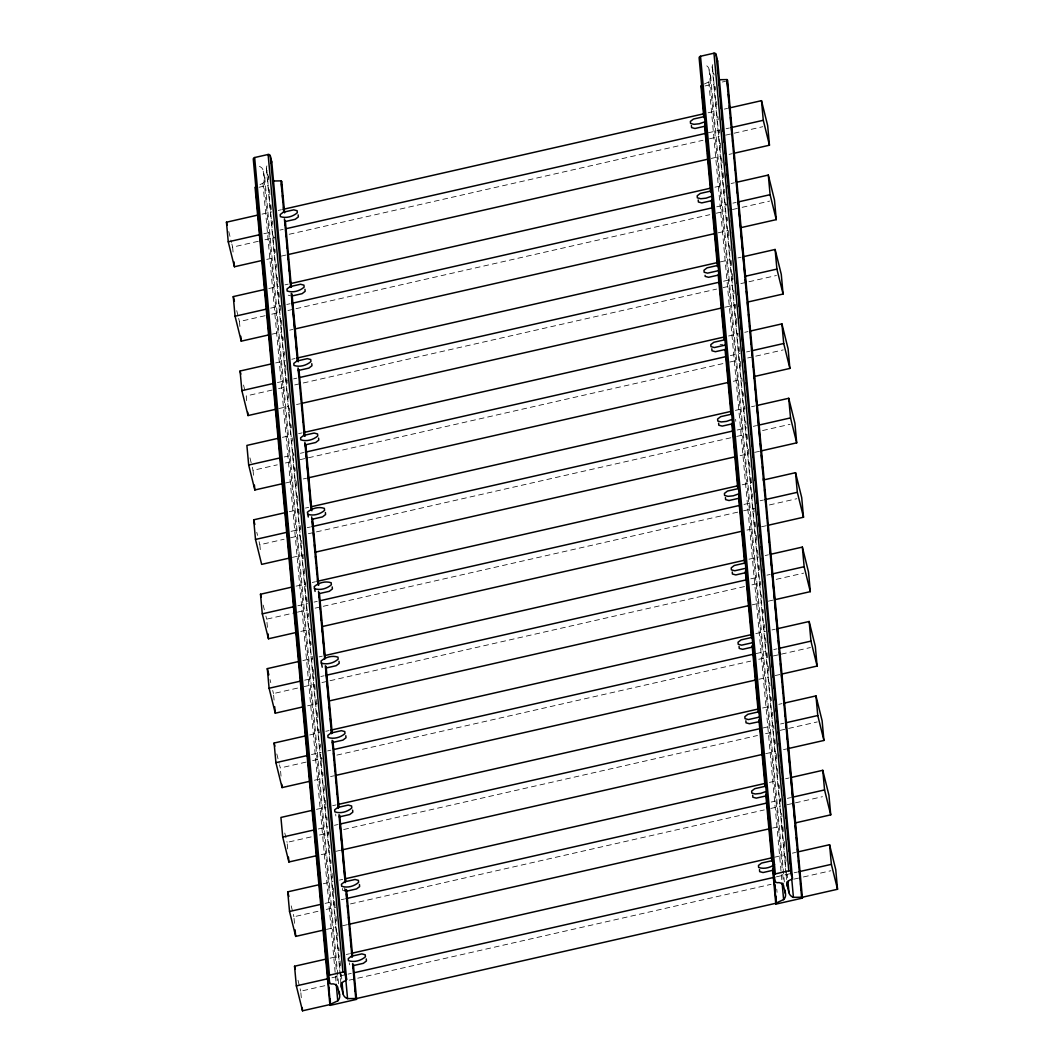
<?xml version="1.0" encoding="UTF-8"?>
<svg xmlns="http://www.w3.org/2000/svg" width="1064" height="1064" viewBox="0 0 1064 1064"><rect width="100%" height="100%" fill="white"/><g stroke="black" fill="none" stroke-linecap="round" stroke-linejoin="round"><path stroke-width="0.75" stroke-dasharray="5 3.75" d="M259.975 184.591L262.928 183.234A7.036 6.57 -5.2 0 0 264.723 177.169L263.247 171.184A5.586 5.214 -5.2 0 0 256.411 166.356M704.368 83.99L708.797 81.941A7.036 6.57 -5.2 0 0 710.592 75.877L709.116 69.905A5.586 5.214 -5.2 0 0 704.714 65.024M259.057 187.251L268.594 185.083M704.873 85.985L714.409 83.817M722.363 82.008L725.542 81.29M262.023 214.13L271.719 211.922M278.183 210.459L281.415 209.714M708.145 112.784L716.232 110.949M724.318 109.113L727.55 108.368M263.819 233.748L271.892 231.912M279.978 230.077L283.21 229.345M708.331 132.774L719.65 130.207M726.114 128.731L729.345 127.999M233.069 252.035L232.63 247.127L258.486 241.249M264.949 239.786L274.658 237.578M289.195 234.28L702.998 140.275M709.475 138.812L719.171 136.604M725.635 135.141L762.808 126.696M266.745 259.403L274.831 257.568M281.295 256.105L286.15 255.001M711.271 158.43L720.966 156.235M729.053 154.386L732.285 153.655M268.82 288.53L278.529 286.322M284.992 284.859L288.224 284.128M714.955 187.184L723.041 185.349M731.128 183.513L734.36 182.782M270.628 308.148L280.324 305.953M286.788 304.477L290.02 303.745M716.75 206.815L726.459 204.607M732.923 203.131L736.155 202.399M239.879 326.435L239.44 321.541L265.295 315.662M271.759 314.186L279.845 312.351M287.932 310.515L294.396 309.052M296.005 308.68L709.808 214.689M716.285 213.212L725.981 211.005M732.444 209.542L740.531 207.706M742.14 207.334L769.618 201.096M271.945 334.176L281.641 331.981M289.727 330.146L292.959 329.401M718.08 232.843L727.776 230.635M275.629 362.93L285.338 360.736M291.802 359.26L295.034 358.528M720.155 261.957L729.851 259.749M737.937 257.914L741.169 257.182M277.425 382.561L287.134 380.353M293.598 378.89L296.829 378.146M723.56 281.215L733.256 279.007M272.105 390.062L246.236 395.941L246.688 400.849M278.568 388.599L286.655 386.764M294.741 384.929L716.617 289.089M723.081 287.613L732.79 285.418M740.863 283.583L747.327 282.106M748.95 281.747L776.427 275.496M278.755 408.589L288.45 406.382M296.537 404.546L299.769 403.815M724.877 307.243L736.195 304.676M282.439 437.344L290.525 435.509M298.612 433.673L301.844 432.928M728.574 335.998L738.27 333.79M744.747 332.327L747.979 331.582M284.234 456.961L293.943 454.754M300.407 453.291L303.639 452.559M730.37 355.615L740.065 353.421M746.542 351.945L749.774 351.213M253.498 475.249L253.046 470.341L277.292 464.835M285.378 463L293.465 461.164M299.928 459.701L728.281 362.385M729.891 362.026L739.6 359.818M747.673 357.983L754.137 356.52M755.759 356.147L783.237 349.91M285.564 482.99L295.26 480.782M303.333 478.946L306.578 478.215M733.309 381.284L741.395 379.449M289.248 511.744L298.957 509.536M305.421 508.073L308.653 507.342M735.384 410.398L745.079 408.19M751.543 406.727L754.788 405.996M291.044 531.362L300.753 529.167M307.217 527.691L310.449 526.959M737.179 430.029L746.875 427.821M753.352 426.345L756.584 425.613M260.308 549.649L259.855 544.755L284.101 539.235M290.565 537.772L300.274 535.564M308.347 533.729L314.824 532.266M316.434 531.894L735.091 436.799M736.7 436.426L746.409 434.218M762.569 430.548L790.047 424.31M292.374 557.39L303.679 554.823M740.118 455.685L748.205 453.849M754.669 452.373L759.51 451.282M296.058 586.144L305.754 583.95M312.231 582.474L315.463 581.742M742.193 484.798L751.889 482.604M297.853 605.775L307.549 603.567M314.026 602.104L317.258 601.36M743.989 504.429L752.075 502.594M760.148 500.758L763.393 500.027M267.423 627.334L266.665 619.155L295.765 612.545M297.375 612.172L307.084 609.978M315.157 608.143L321.621 606.666M323.243 606.307L741.901 511.199M743.51 510.826L754.828 508.26M769.378 504.961L796.856 498.71M300.793 631.431L310.488 629.223M746.928 530.085L755.001 528.249M761.478 526.786L766.319 525.683M302.868 660.558L312.563 658.35M319.04 656.887L322.272 656.142M749.003 559.212L758.699 557.004M765.162 555.541L768.394 554.796M304.663 680.175L314.359 677.968M320.836 676.505L324.068 675.773M750.798 578.829L758.885 576.994M766.958 575.159L770.19 574.427M274.073 700.099L273.475 693.555L302.575 686.945M304.184 686.586L313.893 684.378M321.966 682.543L328.43 681.08M330.053 680.707L745.478 586.344M751.942 584.868L760.015 583.032M776.188 579.361L803.666 573.124M307.602 705.831L317.298 703.636M752.115 604.857L761.811 602.663M768.288 601.187L773.129 600.083M309.677 734.958L319.373 732.75M325.837 731.287L329.082 730.556M755.812 633.612L765.508 631.404M771.972 629.941L775.204 629.21M311.473 754.576L321.168 752.381M327.632 750.905L330.877 750.173M755.985 653.602L765.694 651.407M773.767 649.559L776.999 648.827M306.153 762.09L280.284 767.969L279.513 764.843M312.617 760.614L322.312 758.419M336.862 755.108L750.665 661.116M758.752 659.281L766.825 657.432M773.289 655.969L779.766 654.506M781.375 654.134L810.475 647.524M314.412 780.245L322.498 778.409M330.572 776.574L333.803 775.842M758.925 679.271L768.62 677.063M775.097 675.587L779.939 674.496M316.487 809.358L326.183 807.164M332.646 805.687L335.878 804.956M762.622 708.012L770.708 706.177M778.781 704.341L782.013 703.61M318.282 828.989L327.978 826.781M334.442 825.318L337.674 824.573M762.795 728.015L772.504 725.808M780.577 723.972L783.809 723.241M287.692 848.912L287.094 842.369L312.962 836.49M319.426 835.027L329.122 832.819M343.672 829.521L757.475 735.517M765.561 733.681L773.634 731.846M780.098 730.37L817.285 721.924M321.222 854.645L329.295 852.809M335.772 851.346L340.613 850.242M765.734 753.671L775.43 751.463M783.516 749.628L786.748 748.896M323.296 883.772L332.992 881.564M339.456 880.101L342.688 879.356M769.432 782.426L777.505 780.59M785.591 778.755L788.823 778.023M325.092 903.389L333.178 901.554M341.251 899.718L344.483 898.987M771.227 802.043L780.923 799.849M787.387 798.372L790.619 797.641M294.502 923.313L293.903 916.769L319.772 910.89M326.236 909.427L335.931 907.22M350.482 903.921L764.284 809.917M770.748 808.454L780.444 806.246M786.908 804.783L822.472 796.697M326.409 929.417L336.104 927.21M342.581 925.746L347.423 924.643M772.544 828.071L782.24 825.877M330.106 958.172L339.802 955.964M346.266 954.501L349.497 953.77M774.619 857.198L784.314 854.991M792.401 853.155L795.633 852.424M331.902 977.789L346.452 974.491M348.061 974.119L351.293 973.387M776.414 876.816L792.587 873.145M794.196 872.773L797.428 872.041M301.312 997.713L300.713 991.183L326.568 985.304M349.205 980.157L771.094 884.33M793.717 879.183L801.804 877.348M803.413 876.975L830.904 870.738M720.102 344.603L722.749 344.31M288.198 295.18L290.459 295.779M344.922 891.02L342.661 890.408L342.475 888.4M712.774 64.638A5.586 5.214 -5.2 0 0 712.681 69.094L714.157 75.065M266.918 165.918A5.586 5.214 -5.2 0 0 266.811 170.373L268.288 176.358A7.036 6.57 -5.2 0 0 268.899 177.874M228.773 231.553L231.473 242.459M231.859 244.015L232.63 247.127M236.74 310.635L238.283 316.859M238.668 318.415L239.44 321.541M243.55 385.035L245.079 391.259M249.96 457.879L251.889 465.673M252.274 467.229L253.046 470.341M256.77 532.279L257.541 535.405M259.084 541.629L259.855 544.755M263.194 605.137L264.351 609.805M265.894 616.043L266.665 619.155M270.003 679.537L270.775 682.649M272.703 690.443L273.475 693.555M276.813 753.937L279.127 763.287M284.78 833.019L287.094 842.369M291.204 905.863L293.903 916.769M298.013 980.276L300.713 991.183M715.221 86.663L715.527 89.961M716.577 101.559L716.883 104.857M717.947 116.455L718.253 119.753M719.158 129.688L719.464 133M720.368 142.935L720.82 147.896M721.725 157.831L722.19 162.792M723.094 172.727L723.547 177.688M724.611 189.272L724.916 192.584M725.821 202.519L726.127 205.831M727.178 217.415L727.483 220.727M728.401 230.649L728.853 235.623M729.758 245.545L730.21 250.519M731.128 260.441L731.58 265.415M732.338 273.687L732.79 278.648M733.854 290.233L734.147 293.544M735.211 305.129L735.517 308.44M736.421 318.375L736.873 323.336M737.791 333.271L738.084 336.583M739.001 346.505L739.453 351.479M740.358 361.414L740.81 366.375M741.874 377.959L742.18 381.271M743.244 392.855L743.536 396.167M744.454 406.102L744.747 409.401M745.811 420.998L746.117 424.297M747.021 434.232L747.473 439.193M748.391 449.128L748.843 454.089M749.601 462.375L750.054 467.335M750.958 477.271L751.423 482.231M752.474 493.816L752.78 497.127M753.844 508.712L754.137 512.023M755.054 521.958L755.506 526.919M756.265 535.192L756.717 540.166M757.621 550.088L758.087 555.062M758.991 564.984L759.443 569.958M760.507 581.543L760.813 584.854M761.718 594.776L762.024 598.088M763.074 609.672L763.38 612.984M764.444 624.568L764.75 627.88M765.654 637.815L766.107 642.776M767.011 652.711L767.476 657.672M768.235 665.958L768.687 670.918M769.738 682.503L770.043 685.814M771.107 697.399L771.413 700.711M772.464 712.295L772.77 715.606M773.688 725.542L773.98 728.84M774.898 738.775L775.35 743.736M776.255 753.671L776.707 758.645M777.624 768.567L778.077 773.541M779.141 785.126L779.433 788.437M780.351 798.359L780.644 801.671M781.708 813.255L782.013 816.567M782.918 826.502L783.37 831.463M784.288 841.398L784.74 846.359M785.644 856.294L786.096 861.255M787.307 874.502L787.613 877.813M712.681 69.094L786.748 878.452M712.188 66.859L785.95 872.906M786.11 874.568L786.562 879.529M710.592 75.877L784.354 881.923M709.116 69.905L782.572 872.64M782.718 874.302L783.782 885.886M708.797 81.941L781.189 873.092M781.348 874.754L781.801 879.715M735.596 419.336L735.783 421.357M776.747 889.078L777.053 892.39M344.244 887.642L344.55 890.954M335.665 813.987L335.852 816.008M349.285 962.8L349.471 964.822M268.288 176.358L268.594 179.67M269.511 189.592L269.963 194.566M270.868 204.488L271.32 209.462M272.384 221.046L272.69 224.358M273.741 235.942L274.047 239.254M274.964 249.175L275.257 252.487M276.321 264.072L276.627 267.383M277.531 277.318L277.983 282.279M278.901 292.214L279.353 297.175M280.111 305.448L280.563 310.422M281.468 320.344L281.92 325.318M282.984 336.902L283.29 340.214M284.354 351.798L284.647 355.11M285.564 365.032L286.017 370.006M286.775 378.279L287.227 383.239M288.131 393.175L288.583 398.136M289.501 408.071L289.953 413.032M291.017 424.629L291.31 427.928M292.228 437.863L292.534 441.174M293.584 452.759L293.89 456.07M294.954 467.655L295.26 470.966M296.164 480.901L296.617 485.862M297.521 495.797L297.987 500.758M298.731 509.031L299.197 514.005M300.248 525.589L300.553 528.901M301.617 540.485L301.923 543.797M302.974 555.381L303.28 558.693M304.184 568.615L304.65 573.589M305.408 581.862L305.86 586.823M306.764 596.758L307.217 601.719M308.281 613.303L308.587 616.615M309.637 628.199L309.943 631.511M310.861 641.446L311.154 644.757M312.218 656.342L312.523 659.653M313.428 669.589L313.88 674.549M314.798 684.485L315.25 689.445M316.154 699.381L316.607 704.341M317.365 712.614L317.817 717.575M318.881 729.173L319.187 732.471M320.251 744.069L320.543 747.367M321.461 757.302L321.913 762.263M322.818 772.198L323.123 775.51M324.028 785.445L324.48 790.406M325.398 800.341L325.85 805.302M326.914 816.886L327.207 820.198M328.271 831.782L328.577 835.094M329.481 845.029L329.787 848.341M330.851 859.925L331.143 863.236M332.061 873.158L332.513 878.133M333.418 888.054L333.87 893.029M334.628 901.301L335.094 906.262M335.998 916.197L336.45 921.158M337.514 932.742L337.82 936.054M338.871 947.638L339.177 950.95M340.081 960.885L340.547 965.846M341.291 974.132L341.757 979.093M266.811 170.373L340.879 979.731M266.333 168.152L340.999 984.12M264.723 177.169L338.645 984.865M263.247 171.184L336.703 973.932M336.862 975.582L337.461 982.205M262.928 183.234L335.931 980.995M280.59 771.227L281.029 776.135"/><path stroke-width="1.5" d="M328.284 979.133L253.312 159.56A1.782 1.663 -5.2 0 1 254.642 157.538L268.115 154.48A1.782 1.663 -5.2 0 1 270.243 155.703L271.772 161.874L270.655 163.125M271.772 161.874L346.598 979.505L345.481 980.755A5.586 5.214 -5.2 0 0 341.637 988.017L343.113 993.989A7.036 6.57 -5.2 0 0 347.556 998.631L356.121 998.511L356.573 999.375L330.04 1005.4L330.04 1004.429L337.754 1000.865A7.036 6.57 -5.2 0 0 339.549 994.8L339.243 991.488M717.508 61.326L716.112 54.424A1.782 1.663 -5.2 0 0 713.971 53.2L700.511 56.259A1.782 1.663 -5.2 0 0 699.168 58.281L773.994 876.191M717.641 60.581L792.454 878.226L791.337 879.476A5.586 5.214 -5.2 0 0 787.506 886.724L788.983 892.709A7.036 6.57 -5.2 0 0 793.425 897.351L801.99 897.218L802.442 898.096L775.909 904.121L775.909 903.15L783.623 899.585A7.036 6.57 -5.2 0 0 785.418 893.521L785.112 890.209M281.588 182.037L281.308 180.88L272.743 181M774.565 864.42C770.243 867.798 763.912 869.315 758.645 867.479L758.459 865.458L761.545 863.09L772.025 860.71M727.124 80.931L727.164 79.587L718.599 79.72M704.421 121.961L699.234 123.77L693.941 124.342L690.549 123.437L690.363 121.416L693.462 119.048L703.942 116.668M705.459 126.111L694.965 128.491L691.587 127.587L691.401 125.565M711.231 196.361L706.044 198.17L700.75 198.742L697.359 197.838L697.173 195.816L700.272 193.448L710.752 191.068M712.268 200.511L701.774 202.892L698.396 202L698.21 199.979M718.04 270.761L707.56 273.142L704.169 272.251L703.982 270.229L707.081 267.849L717.562 265.468M719.064 274.924L708.584 277.305L705.193 276.401L705.1 275.39M724.85 345.175L714.37 347.556L710.978 346.651L710.792 344.63L713.878 342.262L724.371 339.882M725.874 349.325L715.394 351.705L712.002 350.801L711.816 348.779M731.66 419.575L726.473 421.384L721.179 421.956L717.788 421.051L717.601 419.03L720.687 416.662L731.181 414.282M732.684 423.725L722.203 426.105L718.812 425.214L718.626 423.193M738.469 493.975L733.282 495.797L727.989 496.356L724.597 495.465L724.411 493.443L727.497 491.063L737.99 488.682M739.493 498.138L729.013 500.519L725.621 499.615L725.435 497.593M745.279 568.389L734.798 570.769L731.407 569.865L731.221 567.844L734.306 565.476L744.787 563.095M746.303 572.538L735.822 574.919L732.431 574.015L732.245 571.993M752.088 642.789L741.608 645.17L738.216 644.265L738.03 642.244L741.116 639.876L751.596 637.496M753.113 646.939L742.632 649.319L739.241 648.428L739.054 646.407M758.898 717.189L748.418 719.57L745.026 718.679L744.84 716.657L747.926 714.276L758.406 711.896M758.632 721.804L749.442 723.733L746.05 722.828L745.864 720.807M765.708 791.603L760.521 793.411L755.214 793.983L751.836 793.079L751.649 791.057L754.735 788.69L765.216 786.309M766.732 795.752L756.251 798.133L752.86 797.229L752.674 795.207M773.541 870.153L763.061 872.533L759.669 871.642L759.483 869.621M261.904 260.507L234.426 266.758L228.255 241.821L226.459 222.203L258.778 214.862M283.037 209.355L703.304 113.888M729.159 108.009L761.491 100.668L767.663 125.592L769.458 145.209L733.894 153.296M228.255 241.821L260.587 234.479M286.442 228.614L706.709 133.133M730.955 127.627L763.287 120.285L761.491 100.668M287.759 254.642L708.039 159.161M268.713 334.921L241.235 341.158L235.064 316.234L233.269 296.603L265.588 289.262M291.456 283.383L711.723 187.916M737.591 182.05L768.301 175.068L774.472 199.992L776.268 219.623L740.704 227.696M235.064 316.234L265.774 309.252M291.629 303.386L711.909 207.906M737.764 202.04L770.097 194.685L768.301 175.068M294.568 329.042L714.835 233.575M275.523 409.321L248.032 415.558L241.874 390.634L240.078 371.017L272.397 363.675M296.643 358.156L716.923 262.688M742.778 256.823L775.111 249.468L781.282 274.406L783.077 294.023L747.513 302.096M241.874 390.634L274.193 383.293M300.061 377.414L720.328 281.947M744.574 276.44L776.906 269.099L775.111 249.468M301.378 403.442L721.645 307.975M277.598 438.435L246.888 445.417L248.683 465.034L254.841 489.972L282.332 483.721M303.453 432.569L723.733 337.102M749.588 331.223L781.92 323.882L788.091 348.806L789.887 368.423L754.323 376.51M248.683 465.034L281.002 457.693M305.248 452.187L725.528 356.719M751.384 350.841L783.716 343.499L781.92 323.882M308.188 477.856L728.454 382.375M289.129 558.135L261.651 564.372L255.493 539.448L253.698 519.817L286.017 512.476M311.885 506.597L732.152 411.13M756.398 405.623L788.73 398.282L794.901 423.206L796.697 442.837L761.132 450.91M255.493 539.448L286.203 532.466M312.058 526.6L732.338 431.12M758.193 425.254L790.525 417.899L788.73 398.282M314.997 552.256L735.264 456.788M295.938 632.535L268.461 638.772L262.289 613.848L260.494 594.231L292.826 586.889M317.072 581.37L737.339 485.902M763.207 480.037L795.539 472.682L801.711 497.62L803.506 517.237L767.942 525.31M262.289 613.848L294.622 606.507M320.49 600.628L740.757 505.161M765.003 499.654L797.335 492.313L795.539 472.682M321.807 626.656L742.074 531.189M302.748 706.935L275.27 713.186L269.099 688.248L267.303 668.631L299.636 661.289M325.504 655.411L745.771 559.943M771.626 554.065L802.349 547.096L808.507 572.02L810.303 591.637L774.752 599.724M269.099 688.248L299.822 681.279M325.677 675.401L745.944 579.933M771.812 574.055L804.145 566.713L802.349 547.096M328.616 701.07L748.883 605.589M309.558 781.348L282.08 787.586L275.909 762.662L274.113 743.031L306.445 735.689M330.691 730.183L750.958 634.716M776.826 628.837L809.159 621.496L815.317 646.42L817.112 666.051L781.561 674.124M275.909 762.662L308.241 755.32M334.109 749.442L754.376 653.974M778.622 648.468L810.954 641.113L809.159 621.496M335.426 775.47L755.693 680.002M311.632 810.462L280.923 817.445L282.718 837.062L288.889 861.986L316.367 855.749M337.501 804.584L757.768 709.116M783.636 703.251L815.968 695.896L822.126 720.833L823.922 740.451L788.371 748.524M282.718 837.062L315.05 829.721M339.296 824.214L759.563 728.747M785.432 722.868L817.764 715.527L815.968 695.896M342.236 849.87L762.502 754.403M324.799 929.79L295.699 936.4L289.528 911.476L287.732 891.845L320.065 884.503M345.92 878.625L766.2 783.157M790.446 777.651L822.765 770.309L828.936 795.234L830.731 814.851L795.18 822.938M289.528 911.476L320.237 904.493M346.106 898.615L767.995 802.775M792.241 797.269L824.56 789.927L822.765 770.309M349.045 924.284L769.312 828.803M329.986 1004.562L302.509 1010.8L296.337 985.876L294.542 966.245L326.874 958.903M351.12 953.397L771.387 857.93M797.255 852.051L829.574 844.71L835.745 869.634L837.541 889.265L801.977 897.338M339.549 994.8L338.073 988.828A5.586 5.214 -5.2 0 0 331.237 983.987L329.654 983.349L328.124 977.191A1.782 1.663 -5.2 0 1 329.468 975.169L342.927 972.124A1.782 1.663 -5.2 0 1 345.069 973.347L346.598 979.505M785.418 893.521L783.929 887.536A5.586 5.214 -5.2 0 0 777.092 882.708L775.51 882.069L773.994 875.911A1.782 1.663 -5.2 0 1 775.324 873.89L788.796 870.831A1.782 1.663 -5.2 0 1 790.938 872.054L792.454 878.226M296.337 985.876L328.67 978.534M354.525 972.656L774.805 877.188M799.051 871.682L831.37 864.34L829.574 844.71M355.855 998.684L776.121 903.216M284.78 221.671L295.26 219.29L298.346 216.923L298.159 214.901M291.589 296.071L302.07 293.691L305.155 291.323L304.969 289.302M298.399 370.485L308.879 368.104L311.965 365.723L311.779 363.702M305.195 444.885L315.689 442.504L318.774 440.137L318.588 438.115M312.005 519.285L322.498 516.904L325.584 514.537L325.398 512.516M318.814 593.699L329.308 591.318L332.394 588.937L332.207 586.916M325.624 668.099L336.104 665.718L339.203 663.351L339.017 661.329M332.433 742.499L342.914 740.118L346.013 737.751L345.827 735.729M339.243 816.913L349.724 814.532L352.822 812.151L352.636 810.13M346.053 891.313L356.533 888.932L359.632 886.565L359.446 884.543M352.862 965.713L363.343 963.332L366.442 960.965L366.255 958.943M701.748 86.689L701.415 85.359L704.288 116.801M255.879 187.982L255.546 186.639L285.99 519.325M307.589 514.231C313.308 516.2 320.078 514.298 324.56 510.388L324.374 508.366C318.655 506.398 311.885 508.299 307.403 512.21L308.281 517.011M314.399 588.645C320.118 590.6 326.887 588.711 331.37 584.788L331.183 582.766C325.464 580.811 318.695 582.7 314.213 586.623L315.09 591.411M321.208 663.045C326.927 665 333.697 663.111 338.166 659.188L337.993 657.166C332.274 655.211 325.504 657.113 321.022 661.023L322.232 667.195M763.287 120.285L769.458 145.209M770.097 194.685L776.268 219.623M776.906 269.099L783.077 294.023M783.716 343.499L789.887 368.423M790.525 417.899L796.697 442.837M797.335 492.313L803.506 517.237M804.145 566.713L810.303 591.637M810.954 641.113L817.112 666.051M817.764 715.527L823.922 740.451M824.56 789.927L830.731 814.851M831.37 864.34L837.541 889.265M226.459 222.203L227.231 225.315M233.269 296.603L234.426 301.285M240.078 371.017L240.85 374.129M253.698 519.817L254.841 524.499M260.494 594.231L261.265 597.343M267.303 668.631L268.846 674.869M274.113 743.031L274.884 746.157M287.732 891.845L288.889 896.513M294.542 966.245L295.313 969.371M727.59 80.119L802.416 897.75M727.284 82.58L727.882 89.203M728.335 94.164L728.946 100.787M729.399 105.748L730.01 112.372M730.463 117.346L730.915 122.307M731.527 128.93L731.979 133.891M732.577 140.515L733.029 145.475M733.641 152.099L734.253 158.722M734.705 163.683L735.304 170.307M735.756 175.267L736.368 181.891M736.82 186.852L737.432 193.475M737.884 198.436L738.483 205.059M738.948 210.034L739.546 216.644M739.999 221.618L740.611 228.228M741.063 233.202L741.674 239.826M742.127 244.787L742.725 251.41M743.177 256.371L743.789 262.994M744.241 267.955L744.853 274.579M745.305 279.539L745.904 286.163M746.369 291.124L746.968 297.747M747.42 302.708L748.032 309.331M748.484 314.306L749.096 320.916M749.548 325.89L750.147 332.513M750.599 337.474L751.211 344.098M751.663 349.058L752.275 355.682M752.727 360.643L753.325 367.266M753.791 372.227L754.389 378.851M754.841 383.811L755.453 390.435M755.906 395.396L756.517 402.019M756.97 406.993L757.568 413.603M758.02 418.578L758.778 426.85M759.244 431.811L759.696 436.785M760.294 443.395L760.747 448.37M761.359 454.98L761.811 459.954M762.423 466.577L762.875 471.538M763.473 478.162L763.939 483.123M764.537 489.746L764.989 494.707M765.601 501.33L766.053 506.291M766.665 512.914L767.117 517.875M767.716 524.499L768.328 531.122M768.78 536.083L769.392 542.707M769.844 547.667L770.442 554.291M770.895 559.265L771.506 565.875M771.959 570.849L772.57 577.459M773.023 582.434L773.621 589.057M774.087 594.018L774.539 598.979M775.137 605.602L775.59 610.563M776.201 617.187L776.654 622.161M777.265 628.771L777.864 635.394M778.316 640.355L778.928 646.979M779.38 651.953L779.992 658.563M780.444 663.537L781.043 670.147M781.508 675.121L782.106 681.745M782.559 686.706L783.171 693.329M783.623 698.29L784.235 704.913M784.687 709.874L785.285 716.498M785.737 721.459L786.349 728.082M786.801 733.043L787.413 739.666M787.865 744.64L788.464 751.251M788.929 756.225L789.528 762.835M789.98 767.809L790.592 774.432M791.044 779.393L791.656 786.017M792.108 790.978L792.707 797.601M793.159 802.562L793.771 809.185M794.223 814.146L794.835 820.77M795.287 825.731L795.885 832.354M796.351 837.315L796.949 843.938M797.401 848.912L798.013 855.523M798.466 860.497L799.077 867.12M799.529 872.081L800.128 878.704M800.58 883.665L801.192 890.289M726.792 79.587L801.618 897.231M717.615 70.038L717.921 73.35M718.759 81.369L718.971 84.934M719.823 92.954L720.035 96.518M720.873 104.538L721.099 108.102M721.937 116.136L722.163 119.687M723.001 127.72L723.214 131.271M724.052 139.304L724.358 142.616M725.116 150.889L725.422 154.2M726.18 162.473L726.486 165.785M727.244 174.057L727.696 179.031M728.295 185.641L728.601 188.953M729.359 197.226L729.665 200.537M730.423 208.823L730.715 212.122M731.473 220.408L731.779 223.719M732.537 231.992L732.843 235.304M733.601 243.576L733.907 246.888M734.665 255.161L734.958 258.472M735.716 266.745L736.022 270.057M736.78 278.329L737.232 283.303M737.844 289.913L738.296 294.888M738.895 301.511L739.267 306.725M739.959 313.095L740.331 318.309M741.023 324.68L741.395 329.893M742.087 336.264L742.459 341.478M743.138 347.848L743.443 351.16M744.202 359.433L744.507 362.744M745.266 371.017L745.558 374.329M746.316 382.601L746.782 387.575M747.526 395.848L747.832 399.16M748.591 407.432L748.817 410.997M749.654 419.017L749.881 422.581M750.719 430.601L750.931 434.165M751.769 442.185L751.995 445.75M752.833 453.783L753.059 457.334M753.897 465.367L754.11 468.918M754.961 476.951L755.174 480.502M756.012 488.536L756.238 492.087M757.076 500.12L757.302 503.684M758.14 511.704L758.353 515.269M759.191 523.288L759.417 526.853M760.255 534.873L760.481 538.437M761.319 546.457L761.531 550.022M762.383 558.055L762.595 561.606M763.433 569.639L763.659 573.19M764.497 581.223L764.723 584.774M765.561 592.808L765.774 596.372M766.612 604.392L766.918 607.704M767.676 615.976L767.982 619.288M768.74 627.561L769.046 630.872M769.804 639.145L770.097 642.457M770.855 650.742L771.307 655.703M771.919 662.327L772.371 667.288M772.983 673.911L773.275 677.223M774.033 685.495L774.339 688.807M775.097 697.08L775.403 700.391M776.161 708.664L776.467 711.976M777.225 720.248L777.518 723.56M778.276 731.833L778.582 735.144M779.34 743.43L779.646 746.729M780.404 755.014L780.856 759.975M781.455 766.599L781.92 771.56M782.519 778.183L782.891 783.397M783.583 789.767L783.955 794.981M784.647 801.352L785.019 806.565M785.697 812.936L786.07 818.149M786.761 824.52L787.067 827.832M787.826 836.118L788.118 839.416M788.876 847.702L789.182 851.014M790.1 860.936L790.392 864.247M791.151 872.52L791.456 875.832M791.762 879.143L793.425 897.351M716.112 54.424L790.938 872.054M713.971 53.2L788.796 870.831M787.919 881.125L788.983 892.709M787.041 881.763L787.506 886.724M782.106 883.027L783.623 899.585M700.511 56.259L775.324 873.89M737.645 468.28L737.951 471.591M738.709 479.877L739.014 483.176M739.773 491.462L740.079 494.773M740.837 503.046L741.129 506.358M774.752 884.463L775.058 887.775M775.816 896.048L776.108 899.359M704.9 123.424L707.321 149.904M707.626 153.216L711.111 191.281M711.869 199.567L717.921 265.761M718.533 272.384L724.744 340.241M725.648 350.176L731.553 414.734M732.311 423.007L738.216 487.551M738.975 495.824L745.186 563.694M745.798 570.304L750.945 626.59M751.251 629.901L752.009 638.174M752.607 644.797L758.818 712.654M759.43 719.277L765.628 787.134M766.24 793.757L772.304 859.951M773.049 868.237L776.241 902.99M700.95 86.171L703.823 117.612M704.581 125.898L710.646 192.092M711.404 200.378L717.455 266.572M718.213 274.858L724.119 339.403M725.036 349.338L730.941 413.883M731.846 423.818L737.751 488.363M738.669 498.298L744.574 562.843M745.332 571.115L751.384 637.323M752.142 645.595L758.206 711.803M758.965 720.089L765.016 786.283M765.774 794.569L771.839 860.763M772.597 869.049L775.776 903.802M281.734 181.399L284.607 212.853M285.365 221.126L291.416 287.333M292.028 293.943L298.239 361.813M298.997 370.086L305.049 436.293M305.807 444.566L311.872 510.773M312.63 519.046L318.681 585.253M319.439 593.526L325.345 658.071M326.103 666.357L332.168 732.564M332.926 740.837L338.977 807.044M339.735 815.317L345.8 881.524M346.558 889.797L352.61 956.004M353.368 964.277L356.546 999.029M281.415 183.859L282.027 190.483M282.479 195.457L283.077 202.067M283.543 207.041L283.995 212.002M284.753 220.275L285.205 225.249M285.657 230.21L286.269 236.833M286.721 241.794L287.32 248.417M287.772 253.378L288.384 260.002M288.836 264.963L289.448 271.586M289.9 276.547L290.499 283.17M292.015 299.729L292.627 306.339M293.079 311.313L293.691 317.937M294.143 322.897L294.741 329.521M295.194 334.482L295.805 341.105M296.257 346.066L296.869 352.689M297.322 357.65L297.627 360.962M298.386 369.235L298.984 375.858M299.596 382.481L300.048 387.442M300.647 394.066L301.112 399.027M301.711 405.65L302.163 410.624M302.775 417.234L303.227 422.209M303.839 428.819L304.437 435.442M305.195 443.715L305.501 447.026M305.953 452.001L306.552 458.611M307.017 463.585L307.616 470.208M308.068 475.169L308.68 481.793M309.132 486.753L309.584 491.714M310.196 498.338L310.648 503.312M312.311 521.506L312.763 526.481M313.375 533.104L313.986 539.714M314.439 544.688L315.037 551.298M315.489 556.273L316.101 562.896M316.553 567.857L317.165 574.48M317.617 579.441L318.07 584.402M318.828 592.688L319.28 597.649M319.732 602.61L320.344 609.233M320.796 614.194L321.408 620.817M321.86 625.792L322.459 632.402M322.911 637.376L323.523 643.986M323.975 648.96L324.587 655.584M326.103 672.129L326.701 678.752M327.153 683.713L327.765 690.337M328.217 695.297L328.829 701.921M329.281 706.882L329.88 713.505M330.332 718.466L330.944 725.089M331.396 730.064L331.702 733.362M332.46 741.648L333.059 748.258M333.524 753.232L334.123 759.856M334.575 764.817L335.187 771.44M335.639 776.401L336.251 783.024M336.703 787.985L337.301 794.609M337.754 799.569L338.512 807.855M339.882 822.751L340.48 829.361M340.946 834.336L341.544 840.946M342.156 847.569L342.608 852.543M343.207 859.153L343.672 864.128M344.271 870.738L344.723 875.712M346.399 893.92L346.851 898.881M347.449 905.504L348.061 912.127M348.513 917.088L349.125 923.712M349.577 928.673L350.176 935.296M350.628 940.257L351.24 946.88M351.692 951.841L352.144 956.815M352.902 965.088L353.208 968.4M353.82 975.023L354.272 979.984M354.871 986.607L355.323 991.568M280.936 180.88L283.809 212.321M284.421 218.945L290.632 286.801M291.23 293.425L297.441 361.281M298.053 367.905L304.264 435.761M304.863 442.385L311.074 510.241M311.685 516.865L317.897 584.721M318.495 591.345L324.706 659.201M325.318 665.825L331.516 733.681M332.128 740.305L338.339 808.174M338.937 814.785L345.148 882.654M345.76 889.265L351.971 957.135M352.57 963.745L355.748 998.511M270.243 155.703L345.069 973.347M345.295 973.813L347.556 998.631M268.115 154.48L342.927 972.124M342.049 982.404L343.113 993.989M341.185 983.043L341.637 988.017M336.237 984.306L337.754 1000.865M254.642 157.538L329.468 975.169M276.946 407.366L277.252 410.677M278.01 418.95L278.303 422.262M286.482 511.638L286.788 514.949M287.546 523.222L287.852 526.534M319.506 872.453L319.812 875.765M320.57 884.038L320.863 887.349M321.621 895.635L321.927 898.934M329.042 976.725L329.654 983.349M329.042 987.405L329.335 990.717M330.093 998.99L330.399 1002.301M286.296 522.637L330.372 1004.27M255.081 187.45L329.907 1005.081M233.974 261.85L234.426 266.758M240.783 336.251L241.235 341.158M247.739 412.287L248.032 415.558M254.402 485.064L254.841 489.972M268.022 633.865L268.461 638.772M274.672 706.642L275.27 713.186M281.787 784.314L282.08 787.586M288.437 857.079L288.889 861.986M295.1 929.856L295.699 936.4M302.203 1007.528L302.509 1010.8M283.263 212.228L280.178 214.596L280.364 216.617C286.083 218.572 292.853 216.684 297.322 212.76L297.135 210.738L293.744 209.847L283.263 212.228M290.073 286.628L286.987 288.996L287.174 291.017C292.893 292.986 299.662 291.084 304.131 287.174L303.945 285.152L300.553 284.248L290.073 286.628M296.883 361.042L293.797 363.409L293.97 365.431C299.689 367.386 306.472 365.497 310.941 361.574L310.755 359.552L307.363 358.648L296.883 361.042M303.692 435.442L300.593 437.809L300.78 439.831C306.498 441.786 313.268 439.898 317.75 435.974L317.564 433.952L314.173 433.061L303.692 435.442M330.931 733.056L327.832 735.424L328.018 737.445C333.737 739.414 340.507 737.512 344.975 733.601L344.803 731.58L341.411 730.675L330.931 733.056M337.727 807.47L334.641 809.837L334.828 811.859C340.547 813.814 347.316 811.925 351.785 808.002L351.599 805.98L348.221 805.076L337.727 807.47M344.537 881.87L341.451 884.237L341.637 886.259C347.356 888.214 354.126 886.325 358.595 882.402L358.408 880.38L355.03 879.489L344.537 881.87M351.346 956.27L348.261 958.637L348.447 960.659C354.166 962.627 360.935 960.726 365.404 956.815L365.218 954.794L361.84 953.889L351.346 956.27"/></g></svg>
